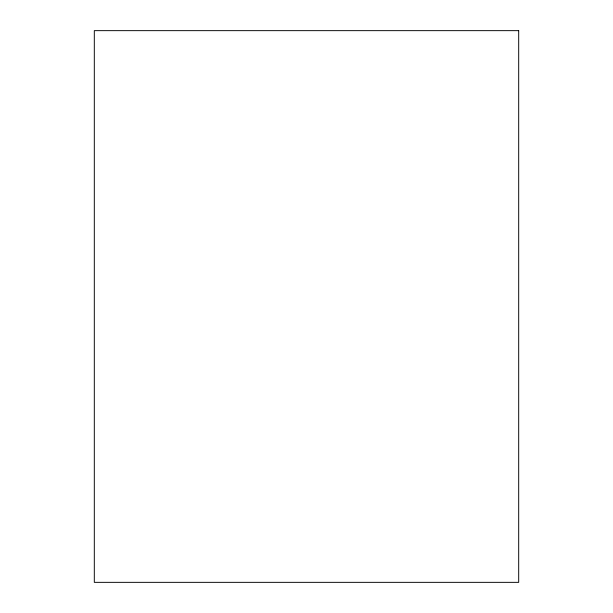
<?xml version="1.0" encoding="UTF-8"?>
<svg xmlns="http://www.w3.org/2000/svg" width="613" height="613" viewBox="0 0 613 613"><rect width="100%" height="100%" fill="white"/><g stroke="black" fill="none" stroke-linecap="round" stroke-linejoin="round"><path stroke-width="0.92" d="M518.69 30.65L94.31 30.65L94.31 582.35L518.69 582.35L518.69 30.65"/></g></svg>
